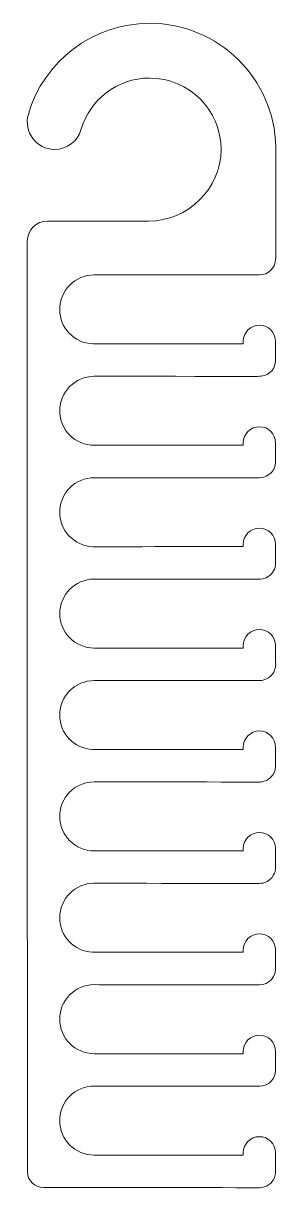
# Model space of a CAD drawing. Header units: inches. Extents: x 3.5 to 6.8, y -15 to 0.
import ezdxf

# ---------------------------------------------------------------- set-up
doc = ezdxf.new("R2010")
doc.units = ezdxf.units.IN
doc.header["$MEASUREMENT"] = 0
doc.layers.add('_U+0421_U+043B_U+043E_U+0439 1', color=7, linetype='Continuous')

msp = doc.modelspace()

# ---------------------------------------------------------------- linework, layer by layer
at = {"layer": '_U+0421_U+043B_U+043E_U+0439 1', "color": 1, "lineweight": 9, "true_color": 0xff0000}
msp.add_open_spline([(6.778, -1.596), (6.778, -1.596), (6.778, -3.034), (6.778, -3.034), (6.778, -3.034), (6.775, -3.034), (6.775, -3.034), (6.775, -3.149), (6.682, -3.242), (6.567, -3.242), (6.567, -3.242), (4.44, -3.242), (4.44, -3.242), (4.195, -3.242), (3.995, -3.441), (3.995, -3.687), (3.995, -3.925), (4.184, -4.12), (4.42, -4.131), (4.459, -4.13), (5.858, -4.13), (6.358, -4.13), (6.358, -4.13), (6.358, -4.098), (6.358, -4.098), (6.358, -3.983), (6.451, -3.89), (6.566, -3.89), (6.566, -3.89), (6.566, -3.89), (6.566, -3.89), (6.681, -3.89), (6.774, -3.983), (6.774, -4.098), (6.774, -4.098), (6.774, -4.315), (6.774, -4.315), (6.788, -4.435), (6.7, -4.536), (6.588, -4.547), (6.571, -4.549), (6.721, -4.548), (4.44, -4.548), (4.187, -4.548), (3.995, -4.753), (3.995, -4.992), (3.995, -5.237), (4.195, -5.436), (4.44, -5.436), (4.44, -5.436), (6.358, -5.436), (6.358, -5.436), (6.358, -5.436), (6.358, -5.404), (6.358, -5.404), (6.358, -5.29), (6.451, -5.197), (6.566, -5.197), (6.566, -5.197), (6.566, -5.197), (6.566, -5.197), (6.681, -5.197), (6.774, -5.29), (6.774, -5.404), (6.774, -5.404), (6.774, -5.621), (6.774, -5.621), (6.789, -5.749), (6.688, -5.854), (6.566, -5.854), (6.301, -5.854), (4.706, -5.854), (4.44, -5.854), (4.195, -5.854), (3.995, -6.054), (3.995, -6.299), (3.995, -6.537), (4.184, -6.732), (4.42, -6.743), (4.459, -6.742), (5.858, -6.742), (6.358, -6.742), (6.358, -6.742), (6.358, -6.711), (6.358, -6.711), (6.358, -6.596), (6.451, -6.503), (6.566, -6.503), (6.566, -6.503), (6.566, -6.503), (6.566, -6.503), (6.681, -6.503), (6.774, -6.596), (6.774, -6.711), (6.774, -6.711), (6.774, -6.927), (6.774, -6.927), (6.782, -7.001), (6.752, -7.069), (6.699, -7.113), (6.637, -7.165), (6.568, -7.161), (6.566, -7.161), (6.564, -7.161), (4.441, -7.16), (4.44, -7.16), (4.187, -7.16), (3.995, -7.365), (3.995, -7.604), (3.995, -7.849), (4.195, -8.048), (4.44, -8.048), (4.44, -8.048), (6.358, -8.048), (6.358, -8.048), (6.358, -8.048), (6.358, -8.017), (6.358, -8.017), (6.358, -7.903), (6.451, -7.81), (6.566, -7.81), (6.566, -7.81), (6.566, -7.81), (6.566, -7.81), (6.681, -7.81), (6.774, -7.903), (6.774, -8.017), (6.774, -8.017), (6.774, -8.233), (6.774, -8.233), (6.781, -8.293), (6.762, -8.349), (6.727, -8.392), (6.661, -8.471), (6.568, -8.467), (6.566, -8.467), (6.564, -8.467), (4.441, -8.466), (4.44, -8.466), (4.195, -8.466), (3.995, -8.666), (3.995, -8.911), (3.995, -9.149), (4.184, -9.344), (4.419, -9.355), (4.459, -9.354), (5.857, -9.355), (6.358, -9.354), (6.358, -9.354), (6.358, -9.324), (6.358, -9.324), (6.358, -9.209), (6.451, -9.116), (6.566, -9.116), (6.566, -9.116), (6.566, -9.116), (6.566, -9.116), (6.681, -9.116), (6.774, -9.209), (6.774, -9.324), (6.774, -9.324), (6.774, -9.539), (6.774, -9.539), (6.78, -9.592), (6.766, -9.642), (6.739, -9.682), (6.675, -9.777), (6.568, -9.773), (6.566, -9.774), (6.564, -9.774), (4.441, -9.772), (4.44, -9.772), (4.186, -9.772), (3.995, -9.978), (3.995, -10.216), (3.995, -10.461), (4.195, -10.661), (4.44, -10.661), (4.44, -10.661), (6.358, -10.661), (6.358, -10.661), (6.358, -10.661), (6.358, -10.63), (6.358, -10.63), (6.358, -10.516), (6.451, -10.423), (6.566, -10.423), (6.566, -10.423), (6.566, -10.423), (6.566, -10.423), (6.681, -10.423), (6.774, -10.516), (6.774, -10.63), (6.771, -10.884), (6.787, -10.903), (6.749, -10.971), (6.689, -11.082), (6.568, -11.08), (6.566, -11.08), (6.564, -11.08), (4.441, -11.078), (4.44, -11.078), (4.195, -11.078), (3.995, -11.278), (3.995, -11.523), (3.995, -11.761), (4.184, -11.956), (4.419, -11.967), (4.459, -11.966), (5.857, -11.967), (6.358, -11.967), (6.358, -11.967), (6.358, -11.937), (6.358, -11.937), (6.358, -11.822), (6.451, -11.729), (6.566, -11.729), (6.566, -11.729), (6.566, -11.729), (6.566, -11.729), (6.681, -11.729), (6.774, -11.822), (6.774, -11.937), (6.774, -11.937), (6.774, -12.151), (6.774, -12.151), (6.788, -12.276), (6.692, -12.387), (6.566, -12.387), (6.301, -12.386), (4.706, -12.385), (4.44, -12.384), (4.186, -12.384), (3.995, -12.59), (3.995, -12.828), (3.995, -13.073), (4.195, -13.273), (4.44, -13.273), (4.44, -13.273), (6.358, -13.273), (6.358, -13.273), (6.358, -13.273), (6.358, -13.243), (6.358, -13.243), (6.358, -13.128), (6.451, -13.035), (6.566, -13.035), (6.566, -13.035), (6.566, -13.035), (6.566, -13.035), (6.681, -13.035), (6.774, -13.128), (6.774, -13.243), (6.774, -13.243), (6.774, -13.457), (6.774, -13.457), (6.788, -13.582), (6.692, -13.693), (6.566, -13.693), (6.301, -13.693), (4.706, -13.691), (4.44, -13.69), (4.195, -13.69), (3.995, -13.89), (3.995, -14.135), (3.995, -14.38), (4.195, -14.58), (4.44, -14.58), (4.44, -14.58), (6.358, -14.58), (6.358, -14.58), (6.358, -14.58), (6.358, -14.549), (6.358, -14.549), (6.358, -14.435), (6.451, -14.342), (6.566, -14.342), (6.566, -14.342), (6.566, -14.342), (6.566, -14.342), (6.681, -14.342), (6.774, -14.435), (6.774, -14.549), (6.773, -14.814), (6.782, -14.817), (6.759, -14.87), (6.728, -14.946), (6.653, -14.999), (6.566, -14.999), (6.4, -14.999), (3.947, -14.998), (3.787, -14.998), (3.672, -14.998), (3.579, -14.905), (3.579, -14.791), (3.578, -13.78), (3.578, -2.808), (3.578, -2.808), (3.578, -2.664), (3.694, -2.548), (3.838, -2.548), (3.838, -2.548), (5.139, -2.548), (5.139, -2.548), (5.646, -2.548), (6.073, -2.132), (6.073, -1.625), (6.073, -1.118), (5.66, -0.706), (5.153, -0.706), (4.734, -0.706), (4.379, -0.988), (4.269, -1.372), (4.226, -1.522), (4.087, -1.625), (3.93, -1.625), (3.694, -1.625), (3.526, -1.399), (3.592, -1.172), (3.788, -0.495), (4.413, -0.001), (5.153, -0.001), (6.041, -0.001), (6.762, -0.713), (6.777, -1.597), (6.777, -1.597), (6.778, -1.596), (6.778, -1.596)], degree=3, knots=[0, 0, 0, 0, 1, 1, 1, 2, 2, 2, 3, 3, 3, 4, 4, 4, 5, 5, 5, 6, 6, 6, 7, 7, 7, 8, 8, 8, 9, 9, 9, 10, 10, 10, 11, 11, 11, 12, 12, 12, 13, 13, 13, 14, 14, 14, 15, 15, 15, 16, 16, 16, 17, 17, 17, 18, 18, 18, 19, 19, 19, 20, 20, 20, 21, 21, 21, 22, 22, 22, 23, 23, 23, 24, 24, 24, 25, 25, 25, 26, 26, 26, 27, 27, 27, 28, 28, 28, 29, 29, 29, 30, 30, 30, 31, 31, 31, 32, 32, 32, 33, 33, 33, 34, 34, 34, 35, 35, 35, 36, 36, 36, 37, 37, 37, 38, 38, 38, 39, 39, 39, 40, 40, 40, 41, 41, 41, 42, 42, 42, 43, 43, 43, 44, 44, 44, 45, 45, 45, 46, 46, 46, 47, 47, 47, 48, 48, 48, 49, 49, 49, 50, 50, 50, 51, 51, 51, 52, 52, 52, 53, 53, 53, 54, 54, 54, 55, 55, 55, 56, 56, 56, 57, 57, 57, 58, 58, 58, 59, 59, 59, 60, 60, 60, 61, 61, 61, 62, 62, 62, 63, 63, 63, 64, 64, 64, 65, 65, 65, 66, 66, 66, 67, 67, 67, 68, 68, 68, 69, 69, 69, 70, 70, 70, 71, 71, 71, 72, 72, 72, 73, 73, 73, 74, 74, 74, 75, 75, 75, 76, 76, 76, 77, 77, 77, 78, 78, 78, 79, 79, 79, 80, 80, 80, 81, 81, 81, 82, 82, 82, 83, 83, 83, 84, 84, 84, 85, 85, 85, 86, 86, 86, 87, 87, 87, 88, 88, 88, 89, 89, 89, 90, 90, 90, 91, 91, 91, 92, 92, 92, 93, 93, 93, 94, 94, 94, 95, 95, 95, 96, 96, 96, 97, 97, 97, 98, 98, 98, 99, 99, 99, 100, 100, 100, 101, 101, 101, 102, 102, 102, 103, 103, 103, 104, 104, 104, 105, 105, 105, 106, 106, 106, 107, 107, 107, 108, 108, 108, 109, 109, 109, 109], dxfattribs=at)

doc.saveas('drawing.dxf')
